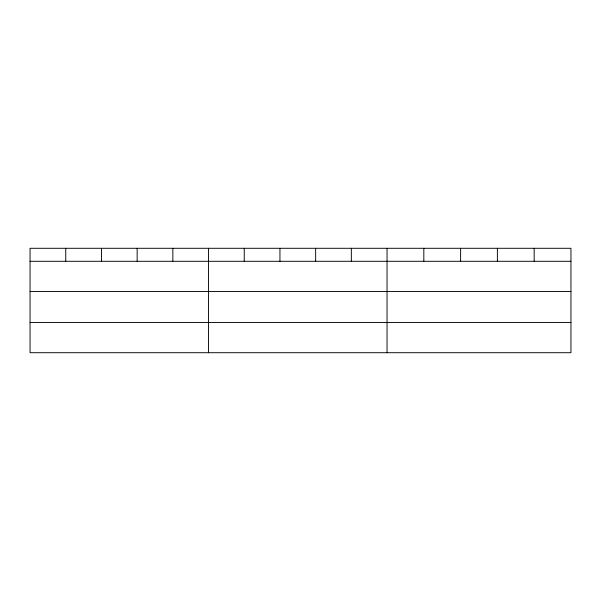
<?xml version="1.0" encoding="UTF-8"?>
<svg xmlns="http://www.w3.org/2000/svg" width="601" height="601" viewBox="0 0 601 601"><rect width="100%" height="100%" fill="white"/><g stroke="black" fill="none" stroke-linecap="round" stroke-linejoin="round"><path stroke-width="0.9" d="M570.95 291.462L570.95 248.288L30.05 248.288L30.05 352.712L570.95 352.712L570.95 291.462L30.05 291.462M30.05 261.292L570.95 261.292M30.05 322.542L570.95 322.542M534.169 248.288L534.169 261.292M497.388 248.288L497.388 261.292M460.606 248.288L460.606 261.292M423.825 248.288L423.825 261.292M387.044 248.288L387.044 352.712M351.345 248.288L351.345 261.292M315.645 248.288L315.645 261.292M279.946 248.288L279.946 261.292M244.246 248.288L244.246 261.292M208.547 248.288L208.547 352.712M172.848 248.288L172.848 261.292M137.148 248.288L137.148 261.292M101.449 248.288L101.449 261.292M65.749 248.288L65.749 261.292"/></g></svg>
